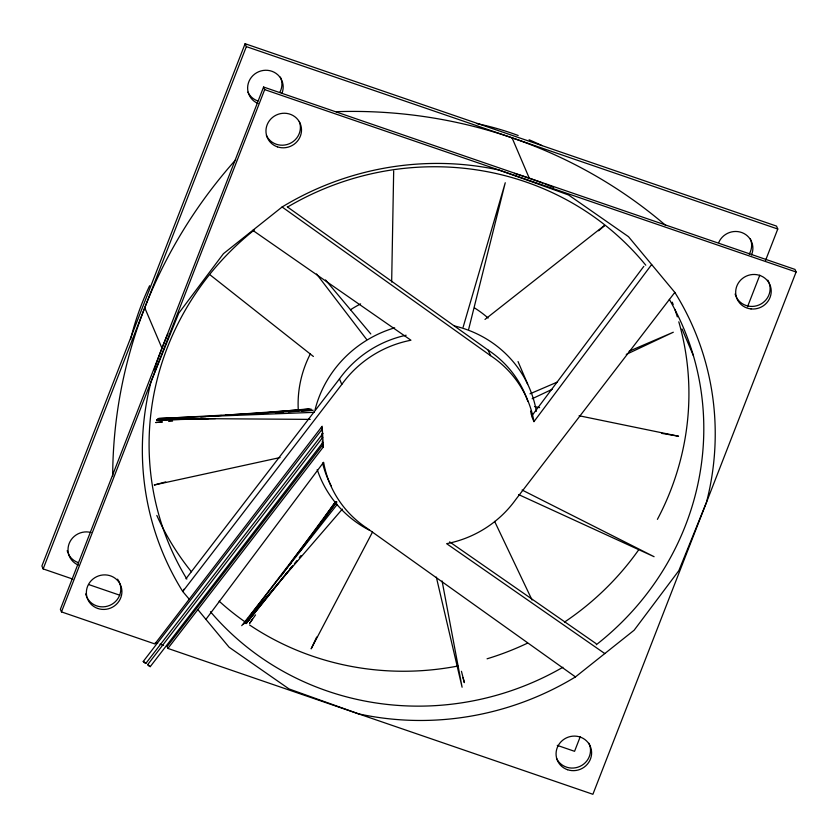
<?xml version="1.0" encoding="UTF-8"?>
<svg xmlns="http://www.w3.org/2000/svg" width="838" height="838" viewBox="0 0 838 838"><rect width="100%" height="100%" fill="white"/><g stroke="black" fill="none" stroke-linecap="round" stroke-linejoin="round"><path stroke-width="1.26" d="M391.66 282.071L393.682 170.942M468.662 329.271L505.251 182.747L463.131 327.187M765.482 260.608L777.769 229.025L776.522 226.103L245.105 43.712L41.9 565.996L43.147 568.908L72.801 579.089M43.147 568.908L246.351 46.624L245.105 43.712M263.582 87.026L60.378 609.299L61.478 611.897L154.873 643.951L322.148 426.259L323.342 446.937L167.904 648.423L592.895 794.288L796.1 272.004L795 269.417L263.582 87.026L264.682 89.614L61.478 611.897M580.231 736.728L574.564 751.309L557.26 745.37M747.517 306.76L759.804 275.178M316.691 637.058L311.149 648.853L372.512 532.057M183.962 589.229L182.747 591.502L189.241 599.222M252.531 619.167L249.514 623.43L255.548 614.924M308.374 540.164L311.39 535.891M315.916 529.49L321.96 520.943M323.468 518.816L335.535 501.732M316.68 528.82L318.189 526.693M323.468 519.256L329.512 510.751M331.02 508.624L335.546 502.245M249.169 619.376L246.089 623.566L292.787 565.702M280.72 576.418L287.644 566.991M289.183 564.896L335.357 502.046M253.128 614.139L246.089 623.566L287.843 571.547M289.864 564.896L291.435 562.801M300.035 551.278L307.064 541.851M311.757 535.566L336.771 502.035M575.465 676.915A288.178 276.729 -23.1 0 1 358.528 713.85L289.047 688.951L229.088 647.219L205.918 619.366L323.615 462.272A107.316 103.064 -23.1 0 0 367.023 528.244L575.465 676.915L634.146 630.207L678.832 570.668L706.476 502.35A288.178 276.729 -23.1 0 0 674.831 292.399L628.49 236.683L568.531 194.95L499.05 170.051A288.178 276.729 -23.1 0 0 282.113 206.986L223.432 253.694L178.745 313.234L151.102 381.552A288.178 276.729 -23.1 0 0 182.747 591.502L341.81 384.391A107.316 103.064 -23.1 0 1 410.955 340.228L252.772 230.335M643.814 266.358L531.617 416.119L533.963 421.629L651.66 264.536M243.481 624.31L248.226 618.088M249.797 616.014L336.687 501.92M185.963 578.744L339.463 378.891A107.316 103.064 -23.1 0 1 406.137 335.231M323.007 433.372L145.812 663.445L144.366 662.617L143.246 661.465L322.033 429.307M322.923 442.422L150.253 666.629L148.808 665.801L147.687 664.639L322.745 437.342M674.831 292.399L515.768 499.511A107.316 103.064 -23.1 0 1 446.623 543.673L604.806 653.567M322.326 441.217L322.557 445.093L167.118 646.59L167.904 648.423M337.253 504.35L241.721 625.682L342.344 509.095M289.477 569.515L291.938 566.446M294.431 563.67L296.882 560.632M299.344 557.584L300.978 555.552M598.573 230.796L604.544 225.757M484.993 319.425L604.303 225.548M532.151 398.752L552.148 389.324M626.258 354.401L673.312 332.225L629.118 351.216M530.004 393.808L557.469 382.002M154.36 484.93L165.704 481.923M154.37 484.982L280.081 457.548M143.246 661.465L144.691 662.292M147.687 664.639L150.253 666.629M255.768 413.605L259.665 413.26M266.17 412.673L271.365 412.212M275.262 411.867L309.054 408.85M168.658 421.42L172.544 421.095M280.039 411.908L283.925 411.573M290.409 411.018L295.584 410.578M299.47 410.243L307.242 409.583M170.9 419.084L156.622 420.1L215.481 418.591M200.753 416.947L205.949 416.58M213.732 416.025L221.525 415.47M225.422 415.187L311.097 409.07M170.973 419.21L156.622 420.1L180.065 419.419M234.912 415.208L237.521 415.051M247.954 414.391L253.181 414.066M261.006 413.584L267.532 413.176M275.356 412.684L283.192 412.191M288.408 411.867L298.852 411.217M301.46 411.049L311.893 410.4M157.638 418.707L313.182 410.222M314.177 412.338L158.759 418.34L310.238 419.388M182.663 419.346L208.714 418.581M661.842 433.393L678.539 436.21L579.121 415.753M534.508 406.577L539.599 407.624M246.351 46.624L777.769 229.025M264.682 89.614L796.1 272.004M88.87 584.61L119.771 595.21M155.281 642.526L157.649 643.333M160.016 644.15L163.567 645.365M518.638 494.598L654.09 556.704L522.095 490.021M449.618 541.872L596.038 643.594M287.214 206.787L488.198 350.148A107.316 103.064 -23.1 0 1 527.783 401.182M282.113 206.986L490.555 355.658A107.316 103.064 -23.1 0 1 533.963 421.629M210.317 275.053L313.391 356.464M145.016 662.554L145.812 663.445M325.49 279.934L370.794 333.953M197.862 609.593L205.918 619.366M316.544 273.963L366.656 339.474M494.619 521.383L532.057 600.029M682.027 328.988L693.319 355.459M512.06 137.83L529.291 178.222M518.031 361.566L527.678 384.16M488.198 350.148L490.555 355.658M339.463 378.891L341.81 384.391M322.557 445.093L323.342 446.937M144.744 307.766L161.975 348.168M463.037 677.586L464.336 682.635L461.445 671.29M436.326 577.078L462.094 687.233L442.087 580.985M321.509 427.013L321.74 430.889M321.886 433.466L322.18 438.641M369.16 530.098A113.758 109.244 -23.1 0 1 317.214 469.552M315.088 409.667A113.758 109.244 -23.1 0 1 394.688 327.815M454.468 325.961A113.758 109.244 -23.1 0 1 536.362 411.332M298.318 410.672A113.758 109.244 -23.1 0 1 310.332 353.919M350.504 309.746A113.758 109.244 -23.1 0 1 360.612 303.901M474.549 307.934A113.758 109.244 -23.1 0 1 488.125 318.042M669.332 299.376A279.033 267.961 -23.1 0 1 596.289 644.736M562.906 667.258A279.033 267.961 -23.1 0 1 210.464 611.719M186.853 579.058A279.033 267.961 -23.1 0 1 254.532 229.769M287.738 206.934A279.033 267.961 -23.1 0 1 645.773 265.196M514.459 173.393A488.91 469.5 -23.1 0 1 542.72 183.051M545.15 183.972A488.91 469.5 -23.1 0 1 553.593 187.303M336.143 111.684A488.91 469.5 -23.1 0 1 665.707 225.422M130.571 339.432A288.178 276.729 -23.1 0 1 149.614 285.748M476.948 123.615A288.178 276.729 -23.1 0 1 518.188 135.484M529.092 139.789A288.178 276.729 -23.1 0 1 542.071 145.623M154.066 370.071A488.91 469.5 -23.1 0 1 167.851 333.765M112.69 476.162A488.91 469.5 -23.1 0 1 235.708 159.786M672.275 302.162A279.033 267.961 -23.1 0 1 673.176 304.603M674.915 309.494A279.033 267.961 -23.1 0 1 677.324 316.869M678.801 321.802A279.033 267.961 -23.1 0 1 657.411 519.361M638.525 550.053A279.033 267.961 -23.1 0 1 564.498 622.1M527.228 643.28A279.033 267.961 -23.1 0 1 487.077 658.804M458.04 666A279.033 267.961 -23.1 0 1 249.556 624.97M245.272 622.037A279.033 267.961 -23.1 0 1 219.137 601.171M191.41 571.778A279.033 267.961 -23.1 0 1 156.821 515.433M718.742 242.496A17.891 17.179 -23.1 0 1 742.039 232.639A17.891 17.179 -23.1 0 1 751.487 255.014M769.221 283.223A17.891 17.179 -23.1 0 1 759.029 304.969A17.891 17.179 -23.1 0 1 736.34 297.134M735.869 296.118A17.891 17.179 -23.1 0 1 735.135 293.991M767.807 280.175A17.891 17.179 -23.1 0 1 768.823 282.186M257.989 103.462A17.891 17.179 -23.1 0 1 249.085 81.139A17.891 17.179 -23.1 0 1 272.109 71.345A17.891 17.179 -23.1 0 1 282.008 93.238M299.302 121.458A17.891 17.179 -23.1 0 1 289.351 143.738A17.891 17.179 -23.1 0 1 266.4 135.442M530.601 411.102A107.316 103.064 -23.1 0 1 531.386 414.873M331.178 485.82A107.316 103.064 -23.1 0 1 322.567 463.026M588.967 743.275A17.891 17.179 -23.1 0 1 579.99 766.361A17.891 17.179 -23.1 0 1 556.505 758.296M119.698 583.091A17.891 17.179 -23.1 0 1 109.747 605.382A17.891 17.179 -23.1 0 1 86.796 597.085M86.356 596.048A17.891 17.179 -23.1 0 1 85.686 593.891M117.53 579.163A17.891 17.179 -23.1 0 1 119.258 582.064M78.196 562.581A17.891 17.179 -23.1 0 1 68.318 553.771M67.878 552.745A17.891 17.179 -23.1 0 1 67.218 550.587M78.374 565.095A17.891 17.179 -23.1 0 1 69.187 543.474A17.891 17.179 -23.1 0 1 91.049 532.518M280.395 77.117A17.891 17.179 -23.1 0 1 279.798 92.4M257.811 100.948A17.891 17.179 -23.1 0 1 247.922 92.138M750.345 238.872A17.891 17.179 -23.1 0 1 749.203 254.144M162.205 421.954L155.7 422.53L162.184 421.975M277.388 146.849A17.891 17.179 -23.1 0 0 301.292 127.303A17.891 17.179 -23.1 0 0 272.528 117.425A17.891 17.179 -23.1 0 0 277.388 146.849M751.005 308.929A17.891 17.179 -23.1 0 0 769.923 284.773A17.891 17.179 -23.1 0 0 739.42 281.526A17.891 17.179 -23.1 0 0 751.005 308.929M97.784 608.482A17.891 17.179 -23.1 0 0 121.688 588.936A17.891 17.179 -23.1 0 0 92.924 579.068A17.891 17.179 -23.1 0 0 97.784 608.482M567.494 769.703A17.891 17.179 -23.1 0 0 591.398 750.157A17.891 17.179 -23.1 0 0 562.633 740.279A17.891 17.179 -23.1 0 0 567.494 769.703"/></g></svg>
